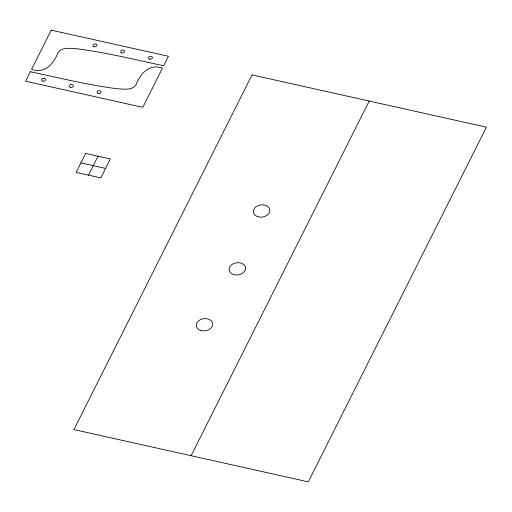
<?xml version="1.0" encoding="UTF-8"?>
<svg xmlns="http://www.w3.org/2000/svg" width="512" height="512" viewBox="0 0 512 512"><rect width="100%" height="100%" fill="white"/><g stroke="black" fill="none" stroke-linecap="round" stroke-linejoin="round"><path stroke-width="0.77" d="M88.486 175.149L98.01 156.186M191.117 455.725L369.222 101.05M80.915 162.918L105.581 168.416M30.362 71.731L25.6 81.216L142.778 107.347L162.464 68.147C149.35 63.43 140.397 73.472 136.166 84.493C132.154 90.963 123.181 88.966 116.858 88.704C87.693 84.96 59.091 77.837 30.362 71.731M51.245 30.144L31.558 69.344C44.672 74.061 53.632 64.019 57.856 52.998C61.869 46.528 70.842 48.525 77.171 48.787C106.336 52.531 134.938 59.654 163.661 65.76L168.429 56.275L51.245 30.144M85.677 153.434L76.147 172.403L100.819 177.901L110.342 158.938L85.677 153.434M252.038 74.918L73.939 429.594L308.301 481.856L486.4 127.181L252.038 74.918M93.914 46.707A1.99 1.472 -8.1 0 0 96.87 45.222A1.99 1.472 -8.1 0 0 93.882 44.154A1.99 1.472 -8.1 0 0 93.914 46.707M98.157 93.478A1.99 1.472 -8.1 0 0 101.12 91.987A1.99 1.472 -8.1 0 0 98.131 90.925A1.99 1.472 -8.1 0 0 98.157 93.478M70.406 87.29A1.99 1.472 -8.1 0 0 73.37 85.805A1.99 1.472 -8.1 0 0 70.374 84.736A1.99 1.472 -8.1 0 0 70.406 87.29M42.656 81.101A1.99 1.472 -8.1 0 0 45.613 79.616A1.99 1.472 -8.1 0 0 42.624 78.547A1.99 1.472 -8.1 0 0 42.656 81.101M121.664 52.896A1.99 1.472 -8.1 0 0 124.627 51.411A1.99 1.472 -8.1 0 0 121.638 50.342A1.99 1.472 -8.1 0 0 121.664 52.896M149.421 59.085A1.99 1.472 -8.1 0 0 152.378 57.6A1.99 1.472 -8.1 0 0 149.389 56.531A1.99 1.472 -8.1 0 0 149.421 59.085M200.403 330.368A8.301 6.118 -8.1 0 0 212.736 324.173A8.301 6.118 -8.1 0 0 200.282 319.731A8.301 6.118 -8.1 0 0 200.403 330.368M257.53 216.608A8.301 6.118 -8.1 0 0 269.862 210.413A8.301 6.118 -8.1 0 0 257.408 205.965A8.301 6.118 -8.1 0 0 257.53 216.608M233.286 274.451A8.301 6.118 -8.1 0 0 245.619 268.256A8.301 6.118 -8.1 0 0 233.158 263.808A8.301 6.118 -8.1 0 0 233.286 274.451"/></g></svg>
